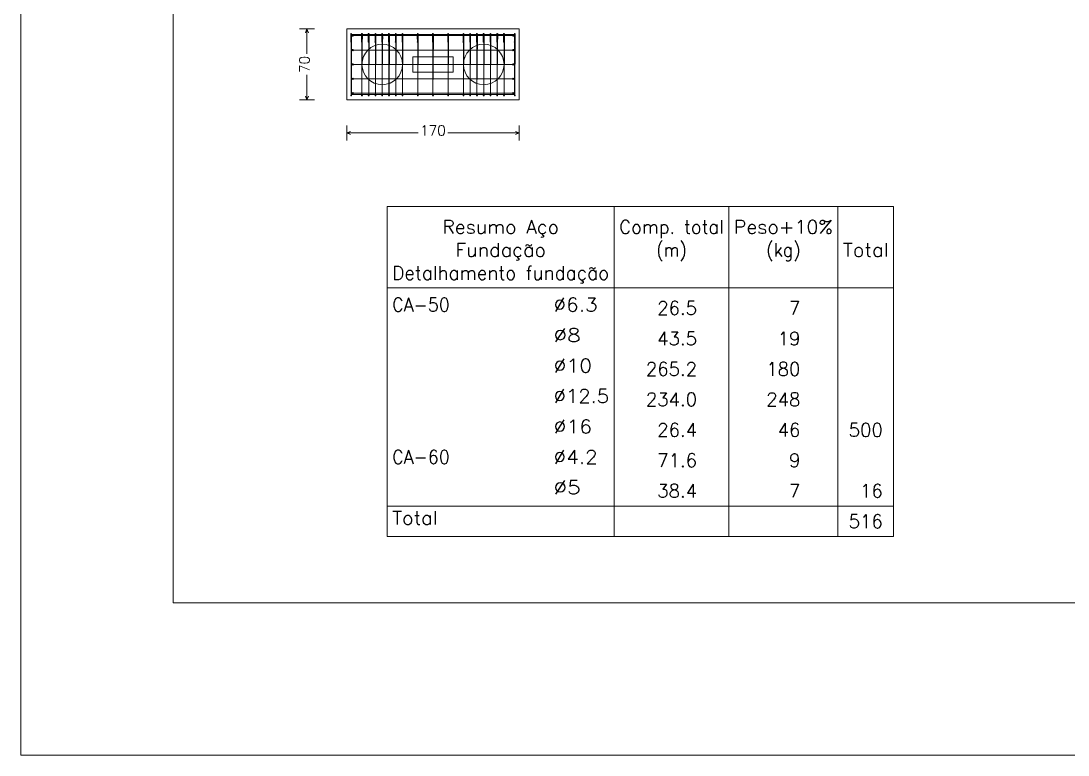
# Model space of a CAD drawing. Header units: millimetres. Extents: x 0 to 376, y 0 to 134.
# Drawn here: x 132.59 to 153.22, y 46.1 to 60.57 of the extents above; entities that cross this region are included whole.
import ezdxf
from ezdxf.enums import TextEntityAlignment as Align

# ---------------------------------------------------------------- set-up
doc = ezdxf.new("R2010")
doc.units = ezdxf.units.MM
for name, color, linetype, lineweight in [('FUN_COTAS', 2, 'Continuous', 0), ('FUN_DES_ARMADURAS', 4, 'Continuous', 0), ('FUN_GEOMETRIA', 2, 'Continuous', 0), ('QUAD_BORDA', 1, 'Continuous', 20), ('QUAD_LIMITES', 2, 'Continuous', 0), ('TABELAS', 1, 'Continuous', 9), ('TEXTO_TABELAS', 1, 'Continuous', 0)]:
    doc.layers.add(name, color=color, linetype=linetype, lineweight=lineweight)
doc.styles.add('CYPETXT', font='romans__.ttf', dxfattribs={"height": 0.2})

msp = doc.modelspace()

# ---------------------------------------------------------------- hatches: boundary and pattern name
at = {"layer": 'FUN_DES_ARMADURAS'}
h = msp.add_hatch(color=256, dxfattribs=at)
edge = h.paths.add_edge_path(flags=0)
edge.add_arc((139.0973, 60.3128), 0.0016, 0, 360)
h = msp.add_hatch(color=256, dxfattribs=at)
edge = h.paths.add_edge_path(flags=0)
edge.add_arc((139.1223, 60.2752), 0.0016, 0, 360)
h = msp.add_hatch(color=256, dxfattribs=at)
edge = h.paths.add_edge_path(flags=0)
edge.add_arc((139.1223, 60.2752), 0.0016, 0, 360)
h = msp.add_hatch(color=256, dxfattribs=at)
edge = h.paths.add_edge_path(flags=0)
edge.add_arc((142.2873, 60.2752), 0.0016, 0, 360)
h = msp.add_hatch(color=256, dxfattribs=at)
edge = h.paths.add_edge_path(flags=0)
edge.add_arc((142.2873, 60.2752), 0.0016, 0, 360)
h = msp.add_hatch(color=256, dxfattribs=at)
edge = h.paths.add_edge_path(flags=0)
edge.add_arc((142.3123, 60.3128), 0.0016, 0, 360)
h = msp.add_hatch(color=256, dxfattribs=at)
edge = h.paths.add_edge_path(flags=0)
edge.add_arc((139.0846, 60.1496), 0.0016, 0, 360)
h = msp.add_hatch(color=256, dxfattribs=at)
edge = h.paths.add_edge_path(flags=0)
edge.add_arc((139.1015, 60.2076), 0.0016, 0, 360)
h = msp.add_hatch(color=256, dxfattribs=at)
edge = h.paths.add_edge_path(flags=0)
edge.add_arc((139.2966, 60.1496), 0.0016, 0, 360)
h = msp.add_hatch(color=256, dxfattribs=at)
edge = h.paths.add_edge_path(flags=0)
edge.add_arc((139.3135, 60.2076), 0.0016, 0, 360)
h = msp.add_hatch(color=256, dxfattribs=at)
edge = h.paths.add_edge_path(flags=0)
edge.add_arc((139.43, 60.1496), 0.0016, 0, 360)
h = msp.add_hatch(color=256, dxfattribs=at)
edge = h.paths.add_edge_path(flags=0)
edge.add_arc((139.4469, 60.2076), 0.0016, 0, 360)
h = msp.add_hatch(color=256, dxfattribs=at)
edge = h.paths.add_edge_path(flags=0)
edge.add_arc((139.5633, 60.1496), 0.0016, 0, 360)
h = msp.add_hatch(color=256, dxfattribs=at)
edge = h.paths.add_edge_path(flags=0)
edge.add_arc((139.5802, 60.2076), 0.0016, 0, 360)
h = msp.add_hatch(color=256, dxfattribs=at)
edge = h.paths.add_edge_path(flags=0)
edge.add_arc((139.6966, 60.1496), 0.0016, 0, 360)
h = msp.add_hatch(color=256, dxfattribs=at)
edge = h.paths.add_edge_path(flags=0)
edge.add_arc((139.7135, 60.2076), 0.0016, 0, 360)
h = msp.add_hatch(color=256, dxfattribs=at)
edge = h.paths.add_edge_path(flags=0)
edge.add_arc((139.83, 60.1496), 0.0016, 0, 360)
h = msp.add_hatch(color=256, dxfattribs=at)
edge = h.paths.add_edge_path(flags=0)
edge.add_arc((139.8469, 60.2076), 0.0016, 0, 360)
h = msp.add_hatch(color=256, dxfattribs=at)
edge = h.paths.add_edge_path(flags=0)
edge.add_arc((139.9633, 60.1496), 0.0016, 0, 360)
h = msp.add_hatch(color=256, dxfattribs=at)
edge = h.paths.add_edge_path(flags=0)
edge.add_arc((139.9802, 60.2076), 0.0016, 0, 360)
h = msp.add_hatch(color=256, dxfattribs=at)
edge = h.paths.add_edge_path(flags=0)
edge.add_arc((140.0966, 60.1496), 0.0016, 0, 360)
h = msp.add_hatch(color=256, dxfattribs=at)
edge = h.paths.add_edge_path(flags=0)
edge.add_arc((140.1135, 60.2076), 0.0016, 0, 360)
h = msp.add_hatch(color=256, dxfattribs=at)
edge = h.paths.add_edge_path(flags=0)
edge.add_arc((140.3966, 60.1496), 0.0016, 0, 360)
h = msp.add_hatch(color=256, dxfattribs=at)
edge = h.paths.add_edge_path(flags=0)
edge.add_arc((140.4135, 60.2076), 0.0016, 0, 360)
h = msp.add_hatch(color=256, dxfattribs=at)
edge = h.paths.add_edge_path(flags=0)
edge.add_arc((140.6966, 60.1496), 0.0016, 0, 360)
h = msp.add_hatch(color=256, dxfattribs=at)
edge = h.paths.add_edge_path(flags=0)
edge.add_arc((140.7135, 60.2076), 0.0016, 0, 360)
h = msp.add_hatch(color=256, dxfattribs=at)
edge = h.paths.add_edge_path(flags=0)
edge.add_arc((140.9966, 60.1496), 0.0016, 0, 360)
h = msp.add_hatch(color=256, dxfattribs=at)
edge = h.paths.add_edge_path(flags=0)
edge.add_arc((141.0135, 60.2076), 0.0016, 0, 360)
h = msp.add_hatch(color=256, dxfattribs=at)
edge = h.paths.add_edge_path(flags=0)
edge.add_arc((141.2966, 60.1496), 0.0016, 0, 360)
h = msp.add_hatch(color=256, dxfattribs=at)
edge = h.paths.add_edge_path(flags=0)
edge.add_arc((141.3135, 60.2076), 0.0016, 0, 360)
h = msp.add_hatch(color=256, dxfattribs=at)
edge = h.paths.add_edge_path(flags=0)
edge.add_arc((141.43, 60.1496), 0.0016, 0, 360)
h = msp.add_hatch(color=256, dxfattribs=at)
edge = h.paths.add_edge_path(flags=0)
edge.add_arc((141.4469, 60.2076), 0.0016, 0, 360)
h = msp.add_hatch(color=256, dxfattribs=at)
edge = h.paths.add_edge_path(flags=0)
edge.add_arc((141.5633, 60.1496), 0.0016, 0, 360)
h = msp.add_hatch(color=256, dxfattribs=at)
edge = h.paths.add_edge_path(flags=0)
edge.add_arc((141.5802, 60.2076), 0.0016, 0, 360)
h = msp.add_hatch(color=256, dxfattribs=at)
edge = h.paths.add_edge_path(flags=0)
edge.add_arc((141.6966, 60.1496), 0.0016, 0, 360)
h = msp.add_hatch(color=256, dxfattribs=at)
edge = h.paths.add_edge_path(flags=0)
edge.add_arc((141.7135, 60.2076), 0.0016, 0, 360)
h = msp.add_hatch(color=256, dxfattribs=at)
edge = h.paths.add_edge_path(flags=0)
edge.add_arc((141.83, 60.1496), 0.0016, 0, 360)
h = msp.add_hatch(color=256, dxfattribs=at)
edge = h.paths.add_edge_path(flags=0)
edge.add_arc((141.8469, 60.2076), 0.0016, 0, 360)
h = msp.add_hatch(color=256, dxfattribs=at)
edge = h.paths.add_edge_path(flags=0)
edge.add_arc((141.9633, 60.1496), 0.0016, 0, 360)
h = msp.add_hatch(color=256, dxfattribs=at)
edge = h.paths.add_edge_path(flags=0)
edge.add_arc((141.9802, 60.2076), 0.0016, 0, 360)
h = msp.add_hatch(color=256, dxfattribs=at)
edge = h.paths.add_edge_path(flags=0)
edge.add_arc((142.0966, 60.1496), 0.0016, 0, 360)
h = msp.add_hatch(color=256, dxfattribs=at)
edge = h.paths.add_edge_path(flags=0)
edge.add_arc((142.1135, 60.2076), 0.0016, 0, 360)
h = msp.add_hatch(color=256, dxfattribs=at)
edge = h.paths.add_edge_path(flags=0)
edge.add_arc((142.3086, 60.1496), 0.0016, 0, 360)
h = msp.add_hatch(color=256, dxfattribs=at)
edge = h.paths.add_edge_path(flags=0)
edge.add_arc((142.3255, 60.2076), 0.0016, 0, 360)
h = msp.add_hatch(color=256, dxfattribs=at)
edge = h.paths.add_edge_path(flags=0)
edge.add_arc((139.1223, 59.992), 0.0016, 0, 360)
h = msp.add_hatch(color=256, dxfattribs=at)
edge = h.paths.add_edge_path(flags=0)
edge.add_arc((139.1223, 59.992), 0.0016, 0, 360)
h = msp.add_hatch(color=256, dxfattribs=at)
edge = h.paths.add_edge_path(flags=0)
edge.add_arc((142.2873, 59.992), 0.0016, 0, 360)
h = msp.add_hatch(color=256, dxfattribs=at)
edge = h.paths.add_edge_path(flags=0)
edge.add_arc((142.2873, 59.992), 0.0016, 0, 360)
h = msp.add_hatch(color=256, dxfattribs=at)
edge = h.paths.add_edge_path(flags=0)
edge.add_arc((139.1223, 59.7088), 0.0016, 0, 360)
h = msp.add_hatch(color=256, dxfattribs=at)
edge = h.paths.add_edge_path(flags=0)
edge.add_arc((139.1223, 59.7088), 0.0016, 0, 360)
h = msp.add_hatch(color=256, dxfattribs=at)
edge = h.paths.add_edge_path(flags=0)
edge.add_arc((142.2873, 59.7088), 0.0016, 0, 360)
h = msp.add_hatch(color=256, dxfattribs=at)
edge = h.paths.add_edge_path(flags=0)
edge.add_arc((142.2873, 59.7088), 0.0016, 0, 360)
h = msp.add_hatch(color=256, dxfattribs=at)
edge = h.paths.add_edge_path(flags=0)
edge.add_arc((139.1223, 59.4255), 0.0016, 0, 360)
h = msp.add_hatch(color=256, dxfattribs=at)
edge = h.paths.add_edge_path(flags=0)
edge.add_arc((139.1223, 59.4255), 0.0016, 0, 360)
h = msp.add_hatch(color=256, dxfattribs=at)
edge = h.paths.add_edge_path(flags=0)
edge.add_arc((142.2873, 59.4255), 0.0016, 0, 360)
h = msp.add_hatch(color=256, dxfattribs=at)
edge = h.paths.add_edge_path(flags=0)
edge.add_arc((142.2873, 59.4255), 0.0016, 0, 360)
h = msp.add_hatch(color=256, dxfattribs=at)
edge = h.paths.add_edge_path(flags=0)
edge.add_arc((139.0973, 59.1048), 0.0016, 0, 360)
h = msp.add_hatch(color=256, dxfattribs=at)
edge = h.paths.add_edge_path(flags=0)
edge.add_arc((139.1223, 59.1422), 0.0016, 0, 360)
h = msp.add_hatch(color=256, dxfattribs=at)
edge = h.paths.add_edge_path(flags=0)
edge.add_arc((139.1223, 59.1422), 0.0016, 0, 360)
h = msp.add_hatch(color=256, dxfattribs=at)
edge = h.paths.add_edge_path(flags=0)
edge.add_arc((142.2873, 59.1422), 0.0016, 0, 360)
h = msp.add_hatch(color=256, dxfattribs=at)
edge = h.paths.add_edge_path(flags=0)
edge.add_arc((142.2873, 59.1422), 0.0016, 0, 360)
h = msp.add_hatch(color=256, dxfattribs=at)
edge = h.paths.add_edge_path(flags=0)
edge.add_arc((142.3123, 59.1048), 0.0016, 0, 360)

# ---------------------------------------------------------------- linework, layer by layer
at = {"layer": 'FUN_COTAS'}
for p, q in [((138.0722, 60.4087), (138.3723, 60.4087)), ((138.2223, 60.4087), (138.1923, 60.3338)), ((138.2223, 60.4087), (138.2523, 60.3338)), ((138.2223, 59.9143), (138.2223, 60.4087)), ((138.2223, 59.0087), (138.2223, 59.5033)), ((138.2223, 59.0087), (138.1923, 59.0838)), ((138.2223, 59.0087), (138.2523, 59.0838)), ((138.0722, 59.0087), (138.3723, 59.0087)), ((139.0048, 58.2077), (139.0048, 58.5078)), ((142.4048, 58.2077), (142.4048, 58.5078)), ((139.0048, 58.3578), (139.0797, 58.3877)), ((139.0048, 58.3578), (139.0797, 58.3278)), ((139.0048, 58.3578), (140.4152, 58.3578)), ((140.9942, 58.3578), (142.4048, 58.3578)), ((142.4048, 58.3578), (142.3297, 58.3877)), ((142.4048, 58.3578), (142.3297, 58.3278))]:
    msp.add_line(p, q, dxfattribs=at)
at = {"layer": 'FUN_DES_ARMADURAS'}
for points in [[(139.1015, 60.2076), (139.1013, 60.3169), (139.1013, 60.3198), (139.1012, 60.3207), (139.1009, 60.3207), (139.1008, 60.319), (139.1007, 60.3143), (139.1007, 60.3078), (139.0928, 59.1097), (139.0928, 59.1032), (139.0928, 59.0985), (139.0927, 59.0968), (139.0927, 59.0985), (139.0927, 59.1032), (139.0927, 59.1097), (139.0927, 60.3077), (139.0927, 60.3143), (139.0927, 60.319), (139.0926, 60.3207), (139.0849, 60.3207), (139.0848, 60.319), (139.0847, 60.3143), (139.0847, 60.3078), (139.0844, 60.2681), (139.0844, 60.2632), (139.0844, 60.2589), (139.0846, 60.1496)], [(139.0973, 60.3128), (139.0973, 59.1347), (139.0996, 59.126), (139.106, 59.1196), (139.1147, 59.1172), (142.2947, 59.1172), (142.3035, 59.1196), (142.3099, 59.126), (142.3123, 59.1347), (142.3123, 60.3128)], [(142.3123, 59.1048), (142.3123, 60.2828), (142.3099, 60.2915), (142.3035, 60.2979), (142.2947, 60.3002), (139.1147, 60.3002), (139.106, 60.2979), (139.0996, 60.2915), (139.0973, 60.2828), (139.0973, 59.1048)], [(139.1223, 60.2752), (139.1246, 60.2752), (139.131, 60.2752), (139.1397, 60.2752), (142.2697, 60.2752), (142.2785, 60.2752), (142.2849, 60.2752), (142.2873, 60.2752)], [(142.2873, 60.2752), (142.2849, 60.2752), (142.2785, 60.2752), (142.2697, 60.2752), (139.1397, 60.2752), (139.131, 60.2752), (139.1246, 60.2752), (139.1223, 60.2752)], [(139.3135, 60.2076), (139.3133, 60.3169), (139.3133, 60.3198), (139.3132, 60.3207), (139.3129, 60.3207), (139.3128, 60.319), (139.3127, 60.3143), (139.3127, 60.3078), (139.3048, 59.1097), (139.3048, 59.1032), (139.3048, 59.0985), (139.3048, 59.0968), (139.3048, 59.0985), (139.3048, 59.1032), (139.3048, 59.1097), (139.3048, 60.3077), (139.3047, 60.3143), (139.3047, 60.319), (139.3046, 60.3207), (139.2969, 60.3207), (139.2968, 60.319), (139.2967, 60.3143), (139.2967, 60.3078), (139.2964, 60.2681), (139.2964, 60.2632), (139.2964, 60.2589), (139.2966, 60.1496)], [(139.4469, 60.2076), (139.4466, 60.3169), (139.4466, 60.3198), (139.4465, 60.3207), (139.4462, 60.3207), (139.4461, 60.319), (139.4461, 60.3143), (139.446, 60.3078), (139.4382, 59.1097), (139.4381, 59.1032), (139.4381, 59.0985), (139.4381, 59.0968), (139.4381, 59.0985), (139.4381, 59.1032), (139.4381, 59.1097), (139.4381, 60.3077), (139.4381, 60.3143), (139.438, 60.319), (139.438, 60.3207), (139.4302, 60.3207), (139.4301, 60.319), (139.4301, 60.3143), (139.43, 60.3078), (139.4297, 60.2681), (139.4297, 60.2632), (139.4297, 60.2589), (139.43, 60.1496)], [(139.5802, 60.2076), (139.5799, 60.3169), (139.5799, 60.3198), (139.5799, 60.3207), (139.5795, 60.3207), (139.5795, 60.319), (139.5794, 60.3143), (139.5793, 60.3078), (139.5715, 59.1097), (139.5715, 59.1032), (139.5714, 59.0985), (139.5714, 59.0968), (139.5714, 59.0985), (139.5714, 59.1032), (139.5714, 59.1097), (139.5714, 60.3077), (139.5714, 60.3143), (139.5714, 60.319), (139.5713, 60.3207), (139.5635, 60.3207), (139.5635, 60.319), (139.5634, 60.3143), (139.5633, 60.3078), (139.5631, 60.2681), (139.563, 60.2632), (139.563, 60.2589), (139.5633, 60.1496)], [(139.7135, 60.2076), (139.7133, 60.3169), (139.7133, 60.3198), (139.7132, 60.3207), (139.7129, 60.3207), (139.7128, 60.319), (139.7127, 60.3143), (139.7127, 60.3078), (139.7048, 59.1097), (139.7048, 59.1032), (139.7048, 59.0985), (139.7047, 59.0968), (139.7047, 59.0985), (139.7047, 59.1032), (139.7047, 59.1097), (139.7047, 60.3077), (139.7047, 60.3143), (139.7047, 60.319), (139.7046, 60.3207), (139.6969, 60.3207), (139.6968, 60.319), (139.6967, 60.3143), (139.6967, 60.3078), (139.6964, 60.2681), (139.6964, 60.2632), (139.6964, 60.2589), (139.6966, 60.1496)], [(139.8469, 60.2076), (139.8466, 60.3169), (139.8466, 60.3198), (139.8465, 60.3207), (139.8462, 60.3207), (139.8461, 60.319), (139.8461, 60.3143), (139.846, 60.3078), (139.8382, 59.1097), (139.8381, 59.1032), (139.8381, 59.0985), (139.8381, 59.0968), (139.8381, 59.0985), (139.8381, 59.1032), (139.8381, 59.1097), (139.8381, 60.3077), (139.8381, 60.3143), (139.838, 60.319), (139.838, 60.3207), (139.8302, 60.3207), (139.8301, 60.319), (139.8301, 60.3143), (139.83, 60.3078), (139.8297, 60.2681), (139.8297, 60.2632), (139.8297, 60.2589), (139.83, 60.1496)], [(139.9802, 60.2076), (139.9799, 60.3169), (139.9799, 60.3198), (139.9799, 60.3207), (139.9795, 60.3207), (139.9795, 60.319), (139.9794, 60.3143), (139.9793, 60.3078), (139.9715, 59.1097), (139.9715, 59.1032), (139.9714, 59.0985), (139.9714, 59.0968), (139.9714, 59.0985), (139.9714, 59.1032), (139.9714, 59.1097), (139.9714, 60.3077), (139.9714, 60.3143), (139.9714, 60.319), (139.9713, 60.3207), (139.9635, 60.3207), (139.9635, 60.319), (139.9634, 60.3143), (139.9633, 60.3078), (139.9631, 60.2681), (139.963, 60.2632), (139.963, 60.2589), (139.9633, 60.1496)], [(140.1135, 60.2076), (140.1133, 60.3169), (140.1133, 60.3198), (140.1132, 60.3207), (140.1129, 60.3207), (140.1128, 60.319), (140.1127, 60.3143), (140.1127, 60.3078), (140.1048, 59.1097), (140.1048, 59.1032), (140.1048, 59.0985), (140.1047, 59.0968), (140.1047, 59.0985), (140.1047, 59.1032), (140.1047, 59.1097), (140.1047, 60.3077), (140.1047, 60.3143), (140.1047, 60.319), (140.1046, 60.3207), (140.0969, 60.3207), (140.0968, 60.319), (140.0967, 60.3143), (140.0967, 60.3078), (140.0964, 60.2681), (140.0964, 60.2632), (140.0964, 60.2589), (140.0966, 60.1496)], [(140.4135, 60.2076), (140.4133, 60.3169), (140.4133, 60.3198), (140.4132, 60.3207), (140.4129, 60.3207), (140.4128, 60.319), (140.4127, 60.3143), (140.4127, 60.3078), (140.4048, 59.1097), (140.4048, 59.1032), (140.4048, 59.0985), (140.4048, 59.0968), (140.4048, 59.0985), (140.4048, 59.1032), (140.4048, 59.1097), (140.4048, 60.3077), (140.4047, 60.3143), (140.4047, 60.319), (140.4046, 60.3207), (140.3969, 60.3207), (140.3968, 60.319), (140.3967, 60.3143), (140.3967, 60.3078), (140.3964, 60.2681), (140.3964, 60.2632), (140.3964, 60.2589), (140.3966, 60.1496)], [(140.7135, 60.2076), (140.7133, 60.3169), (140.7133, 60.3198), (140.7132, 60.3207), (140.7129, 60.3207), (140.7128, 60.319), (140.7127, 60.3143), (140.7127, 60.3078), (140.7048, 59.1097), (140.7048, 59.1032), (140.7048, 59.0985), (140.7047, 59.0968), (140.7047, 59.0985), (140.7047, 59.1032), (140.7047, 59.1097), (140.7047, 60.3077), (140.7047, 60.3143), (140.7047, 60.319), (140.7046, 60.3207), (140.6969, 60.3207), (140.6968, 60.319), (140.6967, 60.3143), (140.6967, 60.3078), (140.6964, 60.2681), (140.6964, 60.2632), (140.6964, 60.2589), (140.6966, 60.1496)], [(141.0135, 60.2076), (141.0133, 60.3169), (141.0133, 60.3198), (141.0132, 60.3207), (141.0129, 60.3207), (141.0128, 60.319), (141.0127, 60.3143), (141.0127, 60.3078), (141.0048, 59.1097), (141.0048, 59.1032), (141.0048, 59.0985), (141.0048, 59.0968), (141.0048, 59.0985), (141.0048, 59.1032), (141.0048, 59.1097), (141.0048, 60.3077), (141.0047, 60.3143), (141.0047, 60.319), (141.0046, 60.3207), (140.9969, 60.3207), (140.9968, 60.319), (140.9967, 60.3143), (140.9967, 60.3078), (140.9964, 60.2681), (140.9964, 60.2632), (140.9964, 60.2589), (140.9966, 60.1496)], [(141.3135, 60.2076), (141.3133, 60.3169), (141.3133, 60.3198), (141.3132, 60.3207), (141.3129, 60.3207), (141.3128, 60.319), (141.3127, 60.3143), (141.3127, 60.3078), (141.3048, 59.1097), (141.3048, 59.1032), (141.3048, 59.0985), (141.3048, 59.0968), (141.3048, 59.0985), (141.3048, 59.1032), (141.3048, 59.1097), (141.3048, 60.3077), (141.3047, 60.3143), (141.3047, 60.319), (141.3046, 60.3207), (141.2969, 60.3207), (141.2968, 60.319), (141.2967, 60.3143), (141.2967, 60.3078), (141.2964, 60.2681), (141.2964, 60.2632), (141.2964, 60.2589), (141.2966, 60.1496)], [(141.4469, 60.2076), (141.4466, 60.3169), (141.4466, 60.3198), (141.4465, 60.3207), (141.4462, 60.3207), (141.4461, 60.319), (141.4461, 60.3143), (141.446, 60.3078), (141.4382, 59.1097), (141.4381, 59.1032), (141.4381, 59.0985), (141.4381, 59.0968), (141.4381, 59.0985), (141.4381, 59.1032), (141.4381, 59.1097), (141.4381, 60.3077), (141.4381, 60.3143), (141.438, 60.319), (141.438, 60.3207), (141.4302, 60.3207), (141.4301, 60.319), (141.4301, 60.3143), (141.43, 60.3078), (141.4297, 60.2681), (141.4297, 60.2632), (141.4297, 60.2589), (141.43, 60.1496)], [(141.5802, 60.2076), (141.5799, 60.3169), (141.5799, 60.3198), (141.5799, 60.3207), (141.5795, 60.3207), (141.5795, 60.319), (141.5794, 60.3143), (141.5793, 60.3078), (141.5715, 59.1097), (141.5715, 59.1032), (141.5714, 59.0985), (141.5714, 59.0968), (141.5714, 59.0985), (141.5714, 59.1032), (141.5714, 59.1097), (141.5714, 60.3077), (141.5714, 60.3143), (141.5714, 60.319), (141.5713, 60.3207), (141.5635, 60.3207), (141.5635, 60.319), (141.5634, 60.3143), (141.5633, 60.3078), (141.5631, 60.2681), (141.563, 60.2632), (141.563, 60.2589), (141.5633, 60.1496)], [(141.7135, 60.2076), (141.7133, 60.3169), (141.7133, 60.3198), (141.7132, 60.3207), (141.7129, 60.3207), (141.7128, 60.319), (141.7127, 60.3143), (141.7127, 60.3078), (141.7048, 59.1097), (141.7048, 59.1032), (141.7048, 59.0985), (141.7047, 59.0968), (141.7047, 59.0985), (141.7047, 59.1032), (141.7047, 59.1097), (141.7047, 60.3077), (141.7047, 60.3143), (141.7047, 60.319), (141.7046, 60.3207), (141.6969, 60.3207), (141.6968, 60.319), (141.6967, 60.3143), (141.6967, 60.3078), (141.6964, 60.2681), (141.6964, 60.2632), (141.6964, 60.2589), (141.6966, 60.1496)], [(141.8469, 60.2076), (141.8466, 60.3169), (141.8466, 60.3198), (141.8465, 60.3207), (141.8462, 60.3207), (141.8461, 60.319), (141.8461, 60.3143), (141.846, 60.3078), (141.8382, 59.1097), (141.8381, 59.1032), (141.8381, 59.0985), (141.8381, 59.0968), (141.8381, 59.0985), (141.8381, 59.1032), (141.8381, 59.1097), (141.8381, 60.3077), (141.8381, 60.3143), (141.838, 60.319), (141.838, 60.3207), (141.8302, 60.3207), (141.8301, 60.319), (141.8301, 60.3143), (141.83, 60.3078), (141.8297, 60.2681), (141.8297, 60.2632), (141.8297, 60.2589), (141.83, 60.1496)], [(141.9802, 60.2076), (141.9799, 60.3169), (141.9799, 60.3198), (141.9799, 60.3207), (141.9795, 60.3207), (141.9795, 60.319), (141.9794, 60.3143), (141.9793, 60.3078), (141.9715, 59.1097), (141.9715, 59.1032), (141.9714, 59.0985), (141.9714, 59.0968), (141.9714, 59.0985), (141.9714, 59.1032), (141.9714, 59.1097), (141.9714, 60.3077), (141.9714, 60.3143), (141.9714, 60.319), (141.9713, 60.3207), (141.9635, 60.3207), (141.9635, 60.319), (141.9634, 60.3143), (141.9633, 60.3078), (141.9631, 60.2681), (141.963, 60.2632), (141.963, 60.2589), (141.9633, 60.1496)], [(142.1135, 60.2076), (142.1133, 60.3169), (142.1133, 60.3198), (142.1132, 60.3207), (142.1129, 60.3207), (142.1128, 60.319), (142.1127, 60.3143), (142.1127, 60.3078), (142.1048, 59.1097), (142.1048, 59.1032), (142.1048, 59.0985), (142.1047, 59.0968), (142.1047, 59.0985), (142.1047, 59.1032), (142.1047, 59.1097), (142.1047, 60.3077), (142.1047, 60.3143), (142.1047, 60.319), (142.1046, 60.3207), (142.0969, 60.3207), (142.0968, 60.319), (142.0967, 60.3143), (142.0967, 60.3078), (142.0964, 60.2681), (142.0964, 60.2632), (142.0964, 60.2589), (142.0966, 60.1496)], [(142.3255, 60.2076), (142.3253, 60.3169), (142.3253, 60.3198), (142.3252, 60.3207), (142.3249, 60.3207), (142.3248, 60.319), (142.3247, 60.3143), (142.3247, 60.3078), (142.3168, 59.1097), (142.3168, 59.1032), (142.3168, 59.0985), (142.3168, 59.0968), (142.3168, 59.0985), (142.3168, 59.1032), (142.3168, 59.1097), (142.3168, 60.3077), (142.3167, 60.3143), (142.3167, 60.319), (142.3166, 60.3207), (142.3089, 60.3207), (142.3088, 60.319), (142.3087, 60.3143), (142.3087, 60.3078), (142.3084, 60.2681), (142.3084, 60.2632), (142.3084, 60.2589), (142.3086, 60.1496)], [(139.1223, 59.992), (139.1246, 59.992), (139.131, 59.992), (139.1397, 59.992), (142.2697, 59.992), (142.2785, 59.992), (142.2849, 59.992), (142.2873, 59.992)], [(142.2873, 59.992), (142.2849, 59.992), (142.2785, 59.992), (142.2697, 59.992), (139.1397, 59.992), (139.131, 59.992), (139.1246, 59.992), (139.1223, 59.992)], [(139.1223, 59.7088), (139.1246, 59.7088), (139.131, 59.7088), (139.1397, 59.7088), (142.2697, 59.7088), (142.2785, 59.7088), (142.2849, 59.7088), (142.2873, 59.7088)], [(142.2873, 59.7088), (142.2849, 59.7088), (142.2785, 59.7088), (142.2697, 59.7088), (139.1397, 59.7088), (139.131, 59.7088), (139.1246, 59.7088), (139.1223, 59.7088)], [(139.1223, 59.4255), (139.1246, 59.4255), (139.131, 59.4255), (139.1397, 59.4255), (142.2697, 59.4255), (142.2785, 59.4255), (142.2849, 59.4255), (142.2873, 59.4255)], [(142.2873, 59.4255), (142.2849, 59.4255), (142.2785, 59.4255), (142.2697, 59.4255), (139.1397, 59.4255), (139.131, 59.4255), (139.1246, 59.4255), (139.1223, 59.4255)], [(139.1223, 59.1422), (139.1246, 59.1422), (139.131, 59.1422), (139.1397, 59.1422), (142.2697, 59.1422), (142.2785, 59.1422), (142.2849, 59.1422), (142.2873, 59.1422)], [(142.2873, 59.1422), (142.2849, 59.1422), (142.2785, 59.1422), (142.2697, 59.1422), (139.1397, 59.1422), (139.131, 59.1422), (139.1246, 59.1422), (139.1223, 59.1422)]]:
    msp.add_lwpolyline(points, dxfattribs=at)
for centre, radius in [((139.0973, 60.3128), 0.0016), ((139.1223, 60.2752), 0.0125), ((139.1223, 60.2752), 0.0125), ((139.1223, 60.2752), 0.0016), ((139.1223, 60.2752), 0.0016), ((142.2873, 60.2752), 0.0125), ((142.2873, 60.2752), 0.0125), ((142.2873, 60.2752), 0.0016), ((142.2873, 60.2752), 0.0016), ((142.3123, 60.3128), 0.0016), ((139.0846, 60.1496), 0.0016), ((139.1015, 60.2076), 0.0016), ((139.2966, 60.1496), 0.0016), ((139.3135, 60.2076), 0.0016), ((139.43, 60.1496), 0.0016), ((139.4469, 60.2076), 0.0016), ((139.5633, 60.1496), 0.0016), ((139.5802, 60.2076), 0.0016), ((139.6966, 60.1496), 0.0016), ((139.7135, 60.2076), 0.0016), ((139.83, 60.1496), 0.0016), ((139.8469, 60.2076), 0.0016), ((139.9633, 60.1496), 0.0016), ((139.9802, 60.2076), 0.0016), ((140.0966, 60.1496), 0.0016), ((140.1135, 60.2076), 0.0016), ((140.3966, 60.1496), 0.0016), ((140.4135, 60.2076), 0.0016), ((140.6966, 60.1496), 0.0016), ((140.7135, 60.2076), 0.0016), ((140.9966, 60.1496), 0.0016), ((141.0135, 60.2076), 0.0016), ((141.2966, 60.1496), 0.0016), ((141.3135, 60.2076), 0.0016), ((141.43, 60.1496), 0.0016), ((141.4469, 60.2076), 0.0016), ((141.5633, 60.1496), 0.0016), ((141.5802, 60.2076), 0.0016), ((141.6966, 60.1496), 0.0016), ((141.7135, 60.2076), 0.0016), ((141.83, 60.1496), 0.0016), ((141.8469, 60.2076), 0.0016), ((141.9633, 60.1496), 0.0016), ((141.9802, 60.2076), 0.0016), ((142.0966, 60.1496), 0.0016), ((142.1135, 60.2076), 0.0016), ((142.3086, 60.1496), 0.0016), ((142.3255, 60.2076), 0.0016), ((139.1223, 59.992), 0.0125), ((139.1223, 59.992), 0.0125), ((139.1223, 59.992), 0.0016), ((139.1223, 59.992), 0.0016), ((142.2873, 59.992), 0.0125), ((142.2873, 59.992), 0.0125), ((142.2873, 59.992), 0.0016), ((142.2873, 59.992), 0.0016), ((139.1223, 59.7088), 0.0125), ((139.1223, 59.7088), 0.0125), ((139.1223, 59.7088), 0.0016), ((139.1223, 59.7088), 0.0016), ((142.2873, 59.7088), 0.0125), ((142.2873, 59.7088), 0.0125), ((142.2873, 59.7088), 0.0016), ((142.2873, 59.7088), 0.0016), ((139.1223, 59.4255), 0.0125), ((139.1223, 59.4255), 0.0125), ((139.1223, 59.4255), 0.0016), ((139.1223, 59.4255), 0.0016), ((142.2873, 59.4255), 0.0125), ((142.2873, 59.4255), 0.0125), ((142.2873, 59.4255), 0.0016), ((142.2873, 59.4255), 0.0016), ((139.0927, 59.0968), 0.008), ((139.0973, 59.1048), 0.0016), ((139.1223, 59.1422), 0.0125), ((139.1223, 59.1422), 0.0125), ((139.1223, 59.1422), 0.0016), ((139.1223, 59.1422), 0.0016), ((139.3048, 59.0968), 0.008), ((139.4381, 59.0968), 0.008), ((139.5714, 59.0968), 0.008), ((139.7047, 59.0968), 0.008), ((139.8381, 59.0968), 0.008), ((139.9714, 59.0968), 0.008), ((140.1047, 59.0968), 0.008), ((140.4048, 59.0968), 0.008), ((140.7047, 59.0968), 0.008), ((141.0048, 59.0968), 0.008), ((141.3048, 59.0968), 0.008), ((141.4381, 59.0968), 0.008), ((141.5714, 59.0968), 0.008), ((141.7047, 59.0968), 0.008), ((141.8381, 59.0968), 0.008), ((141.9714, 59.0968), 0.008), ((142.1047, 59.0968), 0.008), ((142.2873, 59.1422), 0.0125), ((142.2873, 59.1422), 0.0125), ((142.2873, 59.1422), 0.0016), ((142.2873, 59.1422), 0.0016), ((142.3168, 59.0968), 0.008), ((142.3123, 59.1048), 0.0016)]:
    msp.add_circle(centre, radius, dxfattribs=at)
at = {"layer": 'FUN_GEOMETRIA'}
for points in [[(139.0048, 59.0087), (142.4048, 59.0087), (142.4048, 60.4087), (139.0048, 60.4087), (139.0048, 59.0087)], [(140.3048, 59.5588), (141.1047, 59.5588), (141.1047, 59.8588), (140.3048, 59.8588), (140.3048, 59.5588)]]:
    msp.add_lwpolyline(points, close=True, dxfattribs=at)
for centre in [(139.7047, 59.7088), (141.7047, 59.7088)]:
    msp.add_circle(centre, 0.4, dxfattribs=at)
at = {"layer": 'QUAD_BORDA'}
msp.add_lwpolyline([(135.5857, 49.1003), (171.5857, 49.1003), (171.5857, 72.8003), (135.5857, 72.8003), (135.5857, 49.1003)], close=True, dxfattribs=at)
at = {"layer": 'QUAD_LIMITES'}
msp.add_lwpolyline([(132.5857, 46.1003), (174.5857, 46.1003), (174.5857, 75.8003), (132.5857, 75.8003), (132.5857, 46.1003)], close=True, dxfattribs=at)
at = {"layer": 'TABELAS'}
for p, q in [((144.276, 50.4072), (144.276, 56.9072)), ((146.532, 50.4072), (146.532, 56.9072)), ((148.6841, 50.4072), (148.6841, 56.9072)), ((139.8, 55.3073), (149.78, 55.3073))]:
    msp.add_line(p, q, dxfattribs=at)
msp.add_lwpolyline([(139.8, 50.4072), (149.78, 50.4072), (149.78, 56.9072), (139.8, 56.9072), (139.8, 50.4072)], close=True, dxfattribs=at)
at = {"layer": 'TEXTO_TABELAS'}
msp.add_line((139.8, 51.0073), (149.78, 51.0073), dxfattribs=at)

# ---------------------------------------------------------------- texts
at = {"layer": 'FUN_COTAS', "style": 'CYPETXT', "width": 0.872274}
msp.add_text('70', height=0.2, rotation=90, dxfattribs=at).set_placement((138.2723, 59.5408), (138.2723, 59.8768), align=Align.FIT)
msp.add_text('170', height=0.2, dxfattribs=at).set_placement((140.4528, 58.3078), (140.9567, 58.3078), align=Align.FIT)
at = {"layer": 'TEXTO_TABELAS', "style": 'CYPETXT'}
for s, height, width, p, p2 in [('Resumo Aço', 0.26667, 0.895546, (140.888, 56.3739), (143.1881, 56.3739)), ('Comp. total', 0.266667, 0.822839, (144.376, 56.3739), (146.4321, 56.3739)), ('Peso+10%', 0.26667, 0.916489, (146.632, 56.3739), (148.584, 56.3739)), ('Fundação', 0.26667, 0.926873, (141.144, 55.9206), (142.9321, 55.9206)), ('(m)', 0.26667, 0.805297, (145.1041, 55.9206), (145.704, 55.9206)), ('(kg)', 0.26667, 0.827954, (147.2661, 55.9206), (147.9501, 55.9206)), ('Total', 0.26667, 0.935673, (148.7841, 55.9206), (149.68, 55.9206)), ('Detalhamento fundação', 0.266667, 0.876565, (139.9, 55.4673), (144.1761, 55.4673)), ('CA-50', 0.26667, 0.813132, (139.9, 54.8406), (141.036, 54.8406)), ('%%c6.3', 0.26667, 0.940736, (143.08, 54.8406), (143.9521, 54.8406)), ('26.5', 0.26667, 0.869308, (145.1241, 54.7739), (145.9081, 54.7739)), ('7', 0.2667, 0.872274, (147.72, 54.7739), (147.9441, 54.7739)), ('%%c8', 0.26667, 0.99505, (143.08, 54.2406), (143.6161, 54.2406)), ('43.5', 0.26667, 0.869308, (145.1241, 54.1739), (145.9081, 54.1739)), ('19', 0.26667, 0.872274, (147.496, 54.1739), (147.9441, 54.1739)), ('%%c10', 0.26667, 0.955414, (143.08, 53.6406), (143.84, 53.6406)), ('265.2', 0.26667, 0.869965, (144.9, 53.5739), (145.9081, 53.5739)), ('180', 0.26667, 0.872274, (147.2721, 53.5739), (147.9441, 53.5739)), ('%%c12.5', 0.26667, 0.925884, (143.08, 53.0406), (144.1761, 53.0406)), ('234.0', 0.26667, 0.869965, (144.9, 52.9739), (145.9081, 52.9739)), ('248', 0.26667, 0.872274, (147.2721, 52.9739), (147.9441, 52.9739)), ('%%c16', 0.26667, 0.955414, (143.08, 52.4406), (143.84, 52.4406)), ('26.4', 0.26667, 0.869308, (145.1241, 52.3739), (145.9081, 52.3739)), ('46', 0.26667, 0.872274, (147.496, 52.3739), (147.9441, 52.3739)), ('500', 0.26667, 0.872274, (148.8961, 52.3739), (149.568, 52.3739)), ('CA-60', 0.26667, 0.813132, (139.9, 51.8406), (141.036, 51.8406)), ('%%c4.2', 0.26667, 0.940736, (143.08, 51.8406), (143.9521, 51.8406)), ('71.6', 0.26667, 0.869308, (145.1241, 51.7739), (145.9081, 51.7739)), ('9', 0.2667, 0.872274, (147.72, 51.7739), (147.9441, 51.7739)), ('%%c5', 0.26667, 0.99505, (143.08, 51.2406), (143.6161, 51.2406)), ('38.4', 0.26667, 0.869308, (145.1241, 51.1739), (145.9081, 51.1739)), ('7', 0.2667, 0.872274, (147.72, 51.1739), (147.9441, 51.1739)), ('16', 0.26667, 0.872274, (149.12, 51.1739), (149.568, 51.1739)), ('Total', 0.26667, 0.935673, (139.9, 50.6406), (140.7961, 50.6406)), ('516', 0.26667, 0.872274, (148.8961, 50.5739), (149.568, 50.5739))]:
    msp.add_text(s, height=height, dxfattribs=dict(at, width=width)).set_placement(p, p2, align=Align.FIT)

doc.saveas('drawing.dxf')
